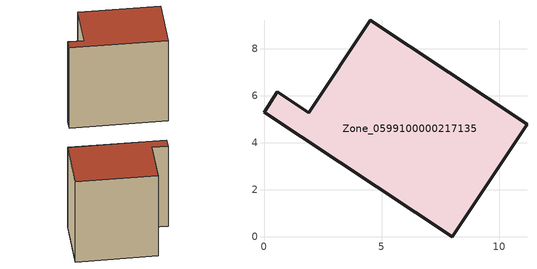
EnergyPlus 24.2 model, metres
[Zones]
Zone_0599100000217135
 floor ground (C_G): 8,0 0,5.31 0.57,6.17 1.91,5.28 4.53,9.22 11.19,4.79 z0
 wall outside (C_F): 1.91,5.28 0.57,6.17 0,5.31 8,0 11.19,4.79 4.53,9.22 1.91,5.28 z0:9.41
 roof outside (C_R): 11.19,4.79 4.53,9.22 1.91,5.28 0.57,6.17 0,5.31 8,0 z9.41
[BUILDING]
Pand.0599100000217135: North Axis=0; Terrain=City; Loads Convergence Tolerance Value=0.04; Temperature Convergence Tolerance Value=0.4; Solar Distribution=FullExterior; Maximum Number of Warmup Days=25; Minimum Number of Warmup Days=1
[Site:Location]
Rotterdam.The.Hague.AP_ZH_NLD Design_Conditions: Latitude=51.96; Longitude=4.45; Time Zone=1; Elevation=-4.5
[SITE:GROUNDTEMPERATURE:BUILDINGSURFACE]
18, 18, 18, 18, 18, 18, 18, 18, 18, 18, 18, 18
[MATERIAL] Thermal Absorptance=0.9; Solar Absorptance=0.7; Visible Absorptance=0.7
Name | Roughness | Thickness | Conductivity | Density | Specific Heat
G.TI.1946 | MediumSmooth | 0.15 | 1 | 540 | 1210
F.TI.1946 | Rough | 0.3 | 0.857143 | 1920 | 840
R.TI.1946 | MediumRough | 0.2 | 0.1 | 1500 | 1000
[CONSTRUCTION]
C_G: G.TI.1946
C_F: F.TI.1946
C_R: R.TI.1946
[ZONE]
Zone_0599100000217135: Type=1; Multiplier=1; Ceiling Height=Autocalculate; Volume=Autocalculate; Floor Area=autocalculate; Part of Total Floor Area=Yes
[ZONEINFILTRATION:DESIGNFLOWRATE]
Infil_Zone_0599100000217135: Zone or ZoneList or Space or SpaceList=Zone_0599100000217135; Schedule=AlwaysOn; Design Flow Rate Calculation Method=Flow/Area; Flow Rate per Floor Area=0.003; Constant Term Coefficient=1; Temperature Term Coefficient=0; Velocity Term Coefficient=0; Velocity Squared Term Coefficient=0
[HVACTEMPLATE:ZONE:IDEALLOADSAIRSYSTEM]
Zone_0599100000217135: Maximum Heating Supply Air Temperature=50; Minimum Cooling Supply Air Temperature=13; Maximum Heating Supply Air Humidity Ratio=0.0156; Minimum Cooling Supply Air Humidity Ratio=0.0077; Heating Limit=NoLimit; Cooling Limit=NoLimit; Dehumidification Control Type=ConstantSensibleHeatRatio; Cooling Sensible Heat Ratio=0.7; Dehumidification Setpoint=60; Humidification Control Type=None; Humidification Setpoint=30; Outdoor Air Method=None; Outdoor Air Flow Rate per Person=0.00944; Outdoor Air Flow Rate per Zone Floor Area=0; Outdoor Air Flow Rate per Zone=0; Demand Controlled Ventilation Type=None; Outdoor Air Economizer Type=NoEconomizer; Heat Recovery Type=None; Sensible Heat Recovery Effectiveness=0.7; Latent Heat Recovery Effectiveness=0.65
[ZONECONTROL:THERMOSTAT]
ThermostatControl_Zone_0599100000217135: Zone or ZoneList=Zone_0599100000217135; Control Type Schedule=DualSetpointControlType; Control 1=Thermostat_Zone_0599100000217135; Temperature Difference Between Cutout And Setpoint=0
[THERMOSTATSETPOINT:DUALSETPOINT]
Thermostat_Zone_0599100000217135: Heating Setpoint Temperature Schedule=HeatingSetpoint_Zone_0599100000217135; Cooling Setpoint Temperature Schedule=CoolingSetpoint_Zone_0599100000217135
[SCHEDULE:COMPACT]
HeatingSetpoint_Zone_0599100000217135: Through: 12/31, For: AllDays, Until: 24:00, 21
CoolingSetpoint_Zone_0599100000217135: Through: 12/31, For: AllDays, Until: 24:00, 24
DualSetpointControlType: Through: 12/31, For: AllDays, Until: 24:00, 4
AlwaysOn: Through: 12/31, For: AllDays, Until: 24:00, 1
